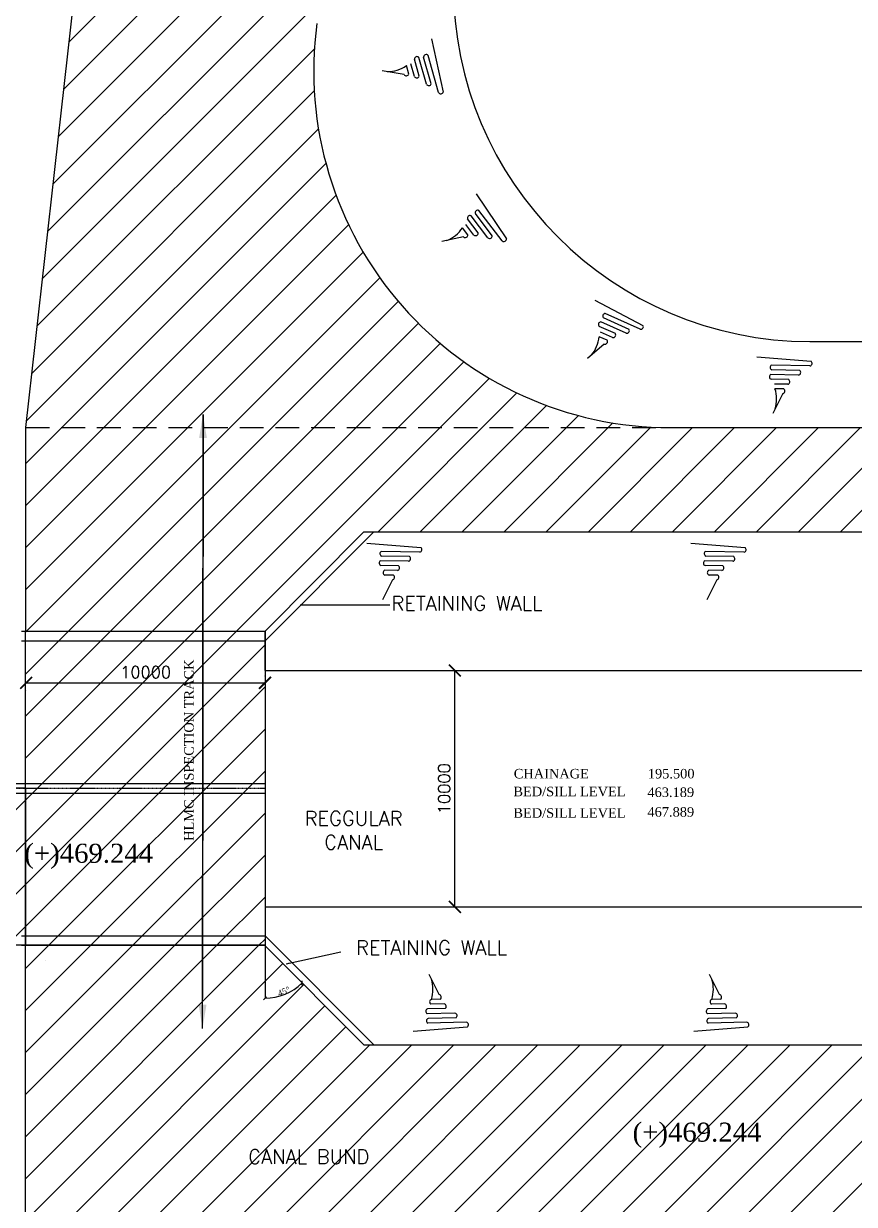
# Model space of a CAD drawing. Header units: inches. Extents: x -400915 to 515323, y 79868 to 577806.
# Drawn here: x -221750 to -186818, y 164398 to 214030 of the extents above; entities that cross this region are included whole.
import ezdxf

# ---------------------------------------------------------------- set-up
doc = ezdxf.new("R2010")
doc.units = ezdxf.units.IN
doc.header["$LTSCALE"] = 0.315
doc.header["$MEASUREMENT"] = 0
doc.linetypes.add('CENTER', pattern=[50.8, 31.75, -6.35, 6.35, -6.35])
doc.linetypes.add('HIDDEN', pattern=[9.525, 6.35, -3.175])
doc.layers.get('0').update_dxf_attribs({"color": 9})
for name, color, linetype in [('CL', 5, 'CENTER'), ('rec', 7, 'Continuous'), ('stru', 2, 'Continuous')]:
    doc.layers.add(name, color=color, linetype=linetype)
doc.layers.add('crass barrier', color=1, linetype='Continuous', lineweight=20)
doc.layers.add('STRUC', color=2, linetype='Continuous', lineweight=20)
doc.styles.add('ROMANS', font='ROMANS')
doc.styles.add('S1', font='ROMANS.shx')
doc.styles.get("Standard").update_dxf_attribs({"font": 'romantic.ttf'})
doc.dimstyles.new('75', dxfattribs={"dimscale": 0, "dimtxt": 2.5, "dimasz": 2.5, "dimexe": 1.5, "dimexo": 1.5, "dimgap": 1, "dimtad": 1, "dimdec": 0, "dimzin": 0, "dimdsep": 46, "dimtxsty": 'ROMANS', "dimblk": 'ARCHTICK', "dimcen": -0.75, "dimclrd": 1, "dimclre": 1, "dimclrt": 3, "dimadec": 0, "dimazin": 0, "dimtfac": 1, "dimtdec": 0, "dimtofl": 0, "dimtmove": 0, "dimatfit": 3, "dimfxl": 1, "dimtolj": 1, "dimtzin": 0, "dimarcsym": 0})
doc.dimstyles.new('kri', dxfattribs={"dimtxt": 150, "dimasz": 125, "dimexe": 0.18, "dimexo": 0.0625, "dimgap": 0.09, "dimtad": 1, "dimdec": 0, "dimrnd": 1, "dimzin": 0, "dimdsep": 46, "dimtxsty": 'Standard', "dimblk": 'OBLIQUE', "dimcen": 0.09, "dimclrd": 1, "dimclre": 5, "dimclrt": 3, "dimadec": 0, "dimazin": 0, "dimtfac": 1, "dimtdec": 0, "dimtofl": 0, "dimtmove": 2, "dimatfit": 3, "dimfxl": 1, "dimtolj": 1, "dimtzin": 0, "dimarcsym": 0})

# ---------------------------------------------------------------- blocks, each defined once
blk = doc.blocks.new('_ArchTick')
at = {"layer": 'crass barrier', "color": 0, "const_width": 0.15}
blk.add_lwpolyline([(-0.5, -0.5), (0.5, 0.5)], dxfattribs=at)
blk = doc.blocks.new('*D216')
at = {"layer": 'Defpoints', "color": 0, "linetype": 'Continuous', "transparency": 16777216}
for p in [(-204802, 186838), (-203616, 186838), (-204822, 176902)]:
    blk.add_point(p, dxfattribs=at)
at = {"layer": 'STRUC', "color": 1, "linetype": 'Continuous', "lineweight": -2, "transparency": 16777216}
for p, q in [((-204502, 186838), (-203316, 186838)), ((-203616, 176902), (-203616, 186838)), ((-204522, 176902), (-203316, 176902))]:
    blk.add_line(p, q, dxfattribs=at)
at = {"layer": 'STRUC', "color": 1, "linetype": 'Continuous', "lineweight": -2, "transparency": 16777216, "xscale": 500, "yscale": 500, "zscale": 500}
for p, rotation in [((-203616, 186838), 90), ((-203616, 176902), 270)]:
    blk.add_blockref('_ArchTick', p, dxfattribs=dict(at, rotation=rotation))
at = {"layer": 'STRUC', "color": 3, "linetype": 'Continuous', "transparency": 16777216, "insert": (-204066, 181870), "char_height": 500, "attachment_point": 5, "rotation": 90, "style": 'ROMANS'}
blk.add_mtext('\\A1;10000', dxfattribs=at)
blk = doc.blocks.new('*D200')
at = {"layer": 'Defpoints', "color": 0, "linetype": 'Continuous', "transparency": 16777216}
for p in [(-221643, 186319), (-211600, 186318), (-211600, 186304)]:
    blk.add_point(p, dxfattribs=at)
at = {"layer": 'STRUC', "color": 1, "linetype": 'Continuous', "lineweight": -2, "transparency": 16777216}
for p, q in [((-211600, 186604), (-211600, 186618)), ((-221643, 186318), (-211600, 186318)), ((-221643, 186019), (-221643, 186018))]:
    blk.add_line(p, q, dxfattribs=at)
at = {"layer": 'STRUC', "color": 1, "linetype": 'Continuous', "lineweight": -2, "transparency": 16777216, "xscale": 500, "yscale": 500, "zscale": 500, "rotation": 180}
blk.add_blockref('_ArchTick', (-221643, 186318), dxfattribs=at)
at = {"layer": 'STRUC', "color": 1, "linetype": 'Continuous', "lineweight": -2, "transparency": 16777216, "xscale": 500, "yscale": 500, "zscale": 500}
blk.add_blockref('_ArchTick', (-211600, 186318), dxfattribs=at)
at = {"layer": 'STRUC', "color": 3, "linetype": 'Continuous', "transparency": 16777216, "insert": (-216621, 186768), "char_height": 500, "attachment_point": 5, "style": 'ROMANS'}
blk.add_mtext('\\A1;10000', dxfattribs=at)
blk = doc.blocks.new('_Oblique')
at = {"color": 0, "linetype": 'ByBlock', "lineweight": -2}
blk.add_line((-0.5, -0.5), (0.5, 0.5), dxfattribs=at)
blk = doc.blocks.new('*D229')
at = {"layer": 'Defpoints', "color": 0, "ltscale": 0.5, "transparency": 16777216}
for p in [(-211600, 186838), (-211600, 175264), (-211600, 174370), (-211031, 173138), (-207444, 171108)]:
    blk.add_point(p, dxfattribs=at)
at = {"layer": 'rec', "color": 5, "lineweight": -2, "ltscale": 0.5, "transparency": 16777216}
blk.add_line((-211600, 174370), (-211600, 173063), dxfattribs=at)
at = {"layer": 'rec', "color": 1, "lineweight": -2, "ltscale": 0.5, "transparency": 16777216}
blk.add_arc((-211600, 175264), 2200, 270, 315, dxfattribs=at)
at = {"layer": 'rec', "color": 1, "lineweight": -2, "ltscale": 0.5, "transparency": 16777216, "xscale": 125, "yscale": 125, "zscale": 125}
for p, rotation in [((-210044, 173708), 45.00000000000056), ((-211600, 173063), 179.9999999999999)]:
    blk.add_blockref('_Oblique', p, dxfattribs=dict(at, rotation=rotation))
at = {"layer": 'rec', "color": 3, "ltscale": 0.5, "transparency": 16777216, "insert": (-210808, 173351), "char_height": 250, "attachment_point": 5, "rotation": 22.5}
blk.add_mtext('\\A1;45°', dxfattribs=at)

msp = doc.modelspace()

# ---------------------------------------------------------------- hatches: boundary and pattern name
at = {"layer": 'rec', "linetype": 'HIDDEN', "ltscale": 500}
h = msp.add_hatch(dxfattribs=at)
h.set_pattern_fill('ANSI31', color=251, scale=10000, style=0)
h.paths.add_polyline_path([(-207440.4, 192671.9), (-112917.4, 192671.9), (-112917.4, 197047.9), (-194552, 197047.9), (-221664.8, 197047.9), (-221664.8, 188488), (-211600, 188488)])
h.paths.add_polyline_path([(-209420.4, 214030.3), (-203684.8, 257047.9), (-214951.2, 257047.9), (-221664.8, 197047.9), (-194552, 197047.9, -0.4535919)])
h.paths.add_polyline_path([(-214500.4, 235120.1), (-213385.7, 242276.6), (-212496.5, 242138.1), (-213611.1, 234981.6)], flags=24)
h = msp.add_hatch(dxfattribs=at)
h.set_pattern_fill('ANSI31', color=251, scale=10000, style=0)
h.paths.add_polyline_path([(-221664.8, 188488), (-211600, 188488), (-211600, 175288), (-221664.8, 175288)])
h.paths.add_polyline_path([(-302269.5, 188488), (-292033.5, 188488), (-292033.5, 175288), (-302269.5, 175288)])
h = msp.add_hatch(dxfattribs=at)
h.set_pattern_fill('ANSI31', color=251, scale=10000, style=0)
h.paths.add_polyline_path([(-291996, 181913), (-221664.8, 181913), (-221664.8, 175288), (-291996, 175288)])
h = msp.add_hatch(dxfattribs=at)
h.set_pattern_fill('ANSI31', color=251, scale=10000, style=0)
h.paths.add_polyline_path([(-112917.4, 171108.2), (-207444.5, 171108.2), (-211624.3, 175288), (-221664.8, 175288), (-221664.8, 163108.2), (-194552, 163108.2), (-112917.4, 163108.2)])
h.paths.add_polyline_path([(-194552, 163108.2), (-221664.8, 163108.2), (-214951.2, 103108.2), (-203684.8, 103108.2), (-209420.4, 146125.7, -0.4535919)])
h.paths.add_polyline_path([(-211750.6, 125174.5), (-210635.9, 118017.9), (-211525.2, 117879.4), (-212639.9, 125036)], flags=24)

# ---------------------------------------------------------------- linework, layer by layer
for p, q in [((-220815.3, 188088.1), (-220812.7, 188088)), ((-220815.3, 188056.4), (-220812.7, 188056.4)), ((-220835.3, 174642.1), (-220832.7, 174642.1))]:
    msp.add_line(p, q)
at = {"layer": 'CL', "linetype": 'ByBlock'}
for p, q in [((-205114.9, 211823.6), (-205318.8, 212536.9)), ((-204809.4, 211483.9), (-205131.3, 212609.5)), ((-204608.9, 211498.6), (-204930.8, 212624.2)), ((-204304.4, 211141.6), (-204743.2, 212696.8)), ((-205752.6, 211893.2), (-206677.1, 212049.3)), ((-205552.1, 211907.9), (-205654, 212264.6)), ((-205315.4, 211808.8), (-205466.5, 212337.2)), ((-202042.8, 205116.4), (-202756.3, 206044.6)), ((-201628.4, 204896.4), (-202608.6, 206181.1)), ((-202813.9, 205144.8), (-203148.8, 205580.6)), ((-202632.9, 205232.4), (-203085, 205820.6)), ((-202223.9, 205028.9), (-202937.4, 205957.1)), ((-203251.5, 205062.4), (-204168.6, 204867.5)), ((-203070.5, 205150), (-203296.5, 205444.1)), ((-196295, 201179.8), (-197364.4, 201656.4)), ((-195825.8, 201183.7), (-197299.5, 201846.7)), ((-196869.1, 201000.9), (-197546.8, 201302.9)), ((-196986.7, 200837.7), (-197488.6, 201061.4)), ((-196412.6, 201016.7), (-197481.9, 201493.2)), ((-197332.2, 200556.9), (-198045.8, 199948.8)), ((-197214.7, 200720), (-197553.5, 200871)), ((-188687.7, 199641.5), (-190303.2, 199678)), ((-189163, 199259), (-190333.5, 199281.3)), ((-189577.3, 199066.6), (-190319.1, 199080.7)), ((-189118.3, 199455.1), (-190288.8, 199477.4)), ((-189622, 198870.6), (-190171.4, 198881)), ((-189786.1, 198673.4), (-190157, 198680.4)), ((-189830.8, 198477.3), (-190251.1, 197639.3)), ((-205094.9, 191811.5), (-206710.5, 191848)), ((-205525.6, 191625.1), (-206696.1, 191647.4)), ((-191460, 191811.5), (-193075.5, 191848)), ((-191890.6, 191625.1), (-193061.1, 191647.4)), ((-205570.2, 191429), (-206740.8, 191451.3)), ((-205984.6, 191236.6), (-206726.4, 191250.7)), ((-191935.3, 191429), (-193105.8, 191451.3)), ((-192349.6, 191236.6), (-193091.4, 191250.7)), ((-206238.1, 190647.3), (-206658.4, 189809.3)), ((-206029.3, 191040.6), (-206578.7, 191051)), ((-206193.4, 190843.4), (-206564.3, 190850.4)), ((-192603.2, 190647.3), (-193023.5, 189809.3)), ((-192394.3, 191040.6), (-192943.8, 191051)), ((-192558.5, 190843.4), (-192929.4, 190850.4)), ((-204279.9, 173218.1), (-204700.2, 174056.1)), ((-192489.3, 173218.1), (-192909.6, 174056.1)), ((-204071.1, 172824.9), (-204620.5, 172814.4)), ((-204235.2, 173022), (-204606.1, 173015)), ((-192280.5, 172824.9), (-192829.9, 172814.4)), ((-192444.6, 173022), (-192815.5, 173015)), ((-203612.1, 172436.4), (-204782.6, 172414.1)), ((-204026.4, 172628.8), (-204768.2, 172614.7)), ((-203567.4, 172240.3), (-204737.9, 172218)), ((-191821.5, 172436.4), (-192992, 172414.1)), ((-192235.8, 172628.8), (-192977.6, 172614.7)), ((-191776.8, 172240.3), (-192947.3, 172218)), ((-203136.8, 172053.9), (-204752.3, 172017.5)), ((-191346.2, 172053.9), (-192961.7, 172017.5))]:
    msp.add_line(p, q, dxfattribs=at)
at = {"layer": 'CL', "color": 1, "linetype": 'ByBlock', "ltscale": 0.5}
for p, q in [((-222646, 182088), (-211600, 182088)), ((-222646, 181688), (-211600, 181688))]:
    msp.add_line(p, q, dxfattribs=at)
at = {"layer": 'CL', "linetype": 'ByBlock'}
for points in [[(-204595.6, 213383.7), (-204103.5, 211154.9, -0.922831), (-204103.5, 211154.9, 3.0146704)], [(-202724.1, 206874.1), (-201446.4, 204982.7, -0.922831), (-201446.4, 204982.7, 3.0146704)], [(-197731.1, 202401.1), (-195706.9, 201346.3, -0.922831), (-195706.9, 201346.3, 3.0146704)], [(-190916.7, 200020.5), (-188641.5, 199837.5, -0.922831), (-188641.5, 199837.5, 3.0146704)], [(-207323.9, 192190.5), (-205048.7, 192007.6, -0.922831), (-205048.7, 192007.6, 3.0146704)], [(-193689, 192190.5), (-191413.8, 192007.6, -0.922831), (-191413.8, 192007.6, 3.0146704)], [(-205365.8, 171675), (-203090.6, 171857.9, 0.922831), (-203090.6, 171857.9, -3.0146704)], [(-193575.2, 171675), (-191300, 171857.9, 0.922831), (-191300, 171857.9, -3.0146704)]]:
    msp.add_lwpolyline(points, format="xyb", dxfattribs=at)
for centre, radius, start, end in [((-205208.9, 212531.3), 110.1, 45.21539, 177.08702), ((-204820.8, 212618.6), 110.1, 45.21539, 177.08702), ((-206457.8, 213413.8), 1402.4, 269.88605, 304.97007), ((-205655.6, 211945.4), 110.1, 208.27148, 340.14311), ((-205218.4, 211861), 110.1, 208.27148, 340.14311), ((-204712.5, 211536), 110.1, 208.27148, 340.14311), ((-204207, 211192.3), 110.1, 208.27148, 340.14311), ((-202652, 206079.9), 110.1, 66.80513, 198.67675), ((-202980.7, 205855.9), 110.1, 66.80513, 198.67675), ((-204466.8, 206216.9), 1402.4, 291.47579, 326.5598), ((-203180.5, 205146.6), 110.1, 229.86122, 1.73284), ((-202743, 205229), 110.1, 229.86122, 1.73284), ((-202152.9, 205113.1), 110.1, 229.86122, 1.73284), ((-201556.5, 204979.4), 110.1, 229.86122, 1.73284), ((-197289.4, 201737), 110.1, 95.23861, 227.11023), ((-197471.9, 201383.5), 110.1, 95.23861, 227.11023), ((-196390.2, 201124.5), 110.1, 258.2947, 30.16632), ((-195802.1, 201290.9), 110.1, 258.2947, 30.16632), ((-198950.5, 200993.4), 1402.4, 319.90926, 354.99328), ((-197309.9, 200664.7), 110.1, 258.2947, 30.16632), ((-196964.3, 200945.5), 110.1, 258.2947, 30.16632), ((-190251.2, 199580.9), 110.1, 118.1676, 250.03922), ((-188707.6, 199749.5), 110.1, 281.22368, 53.09531), ((-190281.5, 199184.2), 110.1, 118.1676, 250.03922), ((-189643.4, 198978.6), 110.1, 281.22368, 53.09531), ((-189184.4, 199367), 110.1, 281.22368, 53.09531), ((-191491.4, 198248.9), 1402.4, 342.83825, 17.92227), ((-189852.3, 198585.3), 110.1, 281.22368, 53.09531), ((-206658.5, 191750.9), 110.1, 118.1676, 250.03922), ((-205591.7, 191537.1), 110.1, 281.22368, 53.09531), ((-205114.9, 191919.5), 110.1, 281.22368, 53.09531), ((-193023.5, 191750.9), 110.1, 118.1676, 250.03922), ((-191956.7, 191537.1), 110.1, 281.22368, 53.09531), ((-191479.9, 191919.5), 110.1, 281.22368, 53.09531), ((-206688.8, 191354.2), 110.1, 118.1676, 250.03922), ((-206050.7, 191148.6), 110.1, 281.22368, 53.09531), ((-193053.8, 191354.2), 110.1, 118.1676, 250.03922), ((-192415.7, 191148.6), 110.1, 281.22368, 53.09531), ((-206526.7, 190953.9), 110.1, 118.1676, 250.03922), ((-206259.5, 190755.3), 110.1, 281.22368, 53.09531), ((-192891.8, 190953.9), 110.1, 118.1676, 250.03922), ((-192624.6, 190755.3), 110.1, 281.22368, 53.09531), ((-205940.5, 173446.5), 1402.4, 342.07773, 17.16175), ((-194149.9, 173446.5), 1402.4, 342.07773, 17.16175), ((-204301.4, 173110.1), 110.1, 306.90469, 78.77632), ((-192510.8, 173110.1), 110.1, 306.90469, 78.77632), ((-204568.6, 172911.5), 110.1, 109.96078, 241.8324), ((-204092.5, 172716.8), 110.1, 306.90469, 78.77632), ((-192777.9, 172911.5), 110.1, 109.96078, 241.8324), ((-192301.9, 172716.8), 110.1, 306.90469, 78.77632), ((-204730.6, 172511.2), 110.1, 109.96078, 241.8324), ((-203633.5, 172328.4), 110.1, 306.90469, 78.77632), ((-192940, 172511.2), 110.1, 109.96078, 241.8324), ((-191842.9, 172328.4), 110.1, 306.90469, 78.77632), ((-204700.3, 172114.5), 110.1, 109.96078, 241.8324), ((-203156.7, 171945.9), 110.1, 306.90469, 78.77632), ((-192909.7, 172114.5), 110.1, 109.96078, 241.8324), ((-191366.1, 171945.9), 110.1, 306.90469, 78.77632)]:
    msp.add_arc(centre, radius, start, end, dxfattribs=at)
at = {"layer": 'rec', "ltscale": 0.5}
for p, q in [((-214951.2, 257047.9), (-221664.8, 197047.9)), ((-188684.8, 200667.9), (-112917.4, 200667.9)), ((-221664.8, 197047.9), (-221664.8, 188488)), ((-194552, 197047.9), (-112917.4, 197047.9)), ((-207440.4, 192671.9), (-112917.4, 192671.9)), ((-211600, 186838), (-211600, 188488)), ((-221664.8, 163108.2), (-221664.8, 175288)), ((-207444.5, 171108.2), (-112917.4, 171108.2))]:
    msp.add_line(p, q, dxfattribs=at)
at = {"layer": 'rec', "linetype": 'HIDDEN', "ltscale": 500}
msp.add_line((-221664.8, 197047.9), (-194552, 197047.9), dxfattribs=at)
at = {"layer": 'rec', "linetype": 'CENTER', "ltscale": 0.5}
msp.add_line((-222646, 181888), (-211600, 181888), dxfattribs=at)
at = {"layer": 'rec', "ltscale": 0.5}
for points in [[(-221664.8, 188488), (-211600, 188488), (-211600, 175288), (-221664.8, 175288)], [(-291996, 181913), (-221664.8, 181913), (-221664.8, 175288), (-291996, 175288)]]:
    msp.add_lwpolyline(points, close=True, dxfattribs=at)
for centre, start in [((-188684.8, 215667.9), 180), ((-194552, 212047.9), 172.40536)]:
    msp.add_arc(centre, 15000, start, 270, dxfattribs=at)
at = {"layer": 'stru'}
for p, q in [((-211600, 188488), (-207440.4, 192671.9)), ((-211600, 188088), (-207020.2, 192667.9)), ((-221836, 188488), (-211600, 188488)), ((-221836, 188088), (-211600, 188088)), ((-211600, 186838), (-211600, 174370.2)), ((-211600, 186838), (-112917.4, 186838)), ((-211600, 176902.3), (-112917.4, 176902.3)), ((-221836, 175688), (-211600, 175688)), ((-221836, 175288), (-211600, 175288)), ((-211600, 175688), (-207020.2, 171108.2)), ((-211600, 175263.8), (-207444.5, 171108.2))]:
    msp.add_line(p, q, dxfattribs=at)

# ---------------------------------------------------------------- texts
msp.add_text('HLMC INSPECTION TRACK', height=400, rotation=90, dxfattribs=at).set_placement((-214599.7, 179679.3))
for s, p in [('CHAINAGE', (-201139.2, 182303.2)), ('195.500', (-195503.3, 182303.2)), ('BED/SILL LEVEL', (-201154.6, 181553.4)), ('463.189', (-195518.7, 181522.1)), ('BED/SILL LEVEL', (-201154.6, 180651.9)), ('467.889', (-195518.7, 180695.7))]:
    msp.add_text(s, height=400, dxfattribs=at).set_placement(p)
at = {"layer": 'stru', "color": 1}
for p in [(-221717.1, 178757.3), (-196141.8, 167035.2)]:
    msp.add_text('(+)469.244', height=800, dxfattribs=at).set_placement(p)
at = {"layer": 'stru', "char_height": 600, "style": 'S1'}
for s, insert, width, attachment_point in [('RETAINING WALL', (-203110, 189958.7), 7695.501, 2), ('REGGULAR \\PCANAL', (-207875.1, 180922.4), 4991.723, 2), ('RETAINING WALL', (-204595.6, 175494.3), 7695.501, 2), ('CANAL BUND', (-207212.8, 166701.1), 155274.456, 3)]:
    msp.add_mtext(s, dxfattribs=dict(at, insert=insert, width=width, attachment_point=attachment_point))

# ---------------------------------------------------------------- dimensions: what is measured, and where the dimension line sits
at = {"layer": 'rec', "ltscale": 0.5}
dim = msp.add_angular_dim_2l(base=(-211030.5, 173138.4), line1=((-211600, 175263.8), (-207444.5, 171108.2)), line2=((-211600, 186838), (-211600, 174370.2)), dimstyle='kri', override={"dimtxt": 250}, dxfattribs=at)
dim.commit()
dim.dimension.update_dxf_attribs({"geometry": '*D229', "text_midpoint": (-210807.7, 173350.9)})
at = {"layer": 'STRUC', "linetype": 'Continuous'}
dim = msp.add_linear_dim(base=(-203616.3, 186838), p1=(-204822.3, 176902.3), p2=(-204802.3, 186838), angle=90, text='10000', dimstyle='75', override={"dimscale": 200, "dimtmove": 2}, dxfattribs=at)
dim.commit()
dim.dimension.update_dxf_attribs({"geometry": '*D216', "text_midpoint": (-204066.3, 181870.2)})
dim = msp.add_linear_dim(base=(-211600, 186317.7), p1=(-221642.7, 186319.2), p2=(-211600, 186303.6), text='10000', dimstyle='75', override={"dimscale": 200, "dimtmove": 2}, dxfattribs=at)
dim.commit()
dim.dimension.update_dxf_attribs({"geometry": '*D200', "text_midpoint": (-216621.3, 186767.7)})

# ---------------------------------------------------------------- leaders
at = {"layer": 'rec', "ltscale": 0.5}
for points, override in [([(-214226.9, 171786.3), (-214206.9, 197606.9)], {"dimasz": 1000, "dimtad": 0}), ([(-214206.9, 197606.9), (-214225.3, 173712.4), (-214225.8, 173050.6)], {"dimasz": 1000, "dimtad": 0}), ([(-210124.4, 189605.1), (-206354.3, 189605.1)], {"dimgap": 0.09, "dimtad": 0}), ([(-210716.6, 174514.4), (-208414.6, 175015.6)], {"dimgap": 0.09, "dimtad": 0})]:
    msp.add_leader(points, dimstyle='kri', override=override, dxfattribs=at)

doc.saveas('drawing.dxf')
